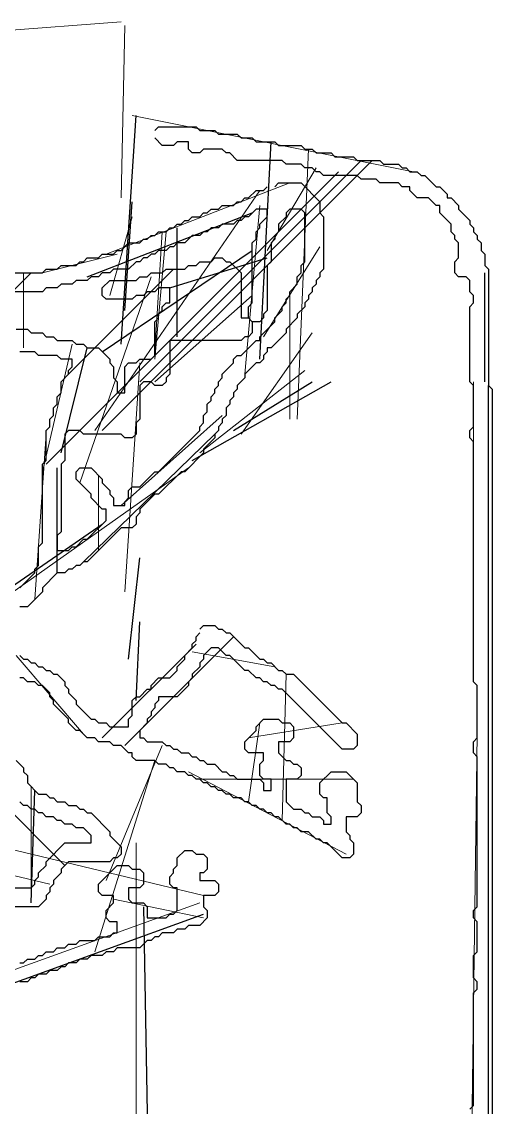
# Model space of a CAD drawing. Header units: metres. Extents: x 0 to 314, y 0 to 386.
# Drawn here: x 191.4 to 222.8, y 297.1 to 369.5 of the extents above; entities that cross this region are included whole.
import ezdxf

# ---------------------------------------------------------------- set-up
doc = ezdxf.new("R2010")
doc.units = ezdxf.units.M
for name, color, linetype in [('CUT', 7, 'Continuous'), ('FOLD', 1, 'Continuous'), ('OUTLINE', 3, 'Continuous')]:
    doc.layers.add(name, color=color, linetype=linetype)

msp = doc.modelspace()

# ---------------------------------------------------------------- linework, layer by layer
at = {"layer": 'CUT', "lineweight": 25}
for p, q in [((198, 348), (199, 363.25)), ((207.25, 347), (208, 361.5)), ((196.75, 342.25), (214.75, 360.25)), ((198.25, 350.25), (198.75, 357.5)), ((195.75, 352.5), (206.75, 356.75)), ((201.75, 348.5), (201.75, 355.75)), ((196.75, 347.5), (206.75, 354.25)), ((201.25, 351.75), (207.75, 353.75)), ((222.25, 345.5), (222.25, 352.75)), ((200.25, 345.5), (206.75, 351.25)), ((194, 340.75), (195.75, 347.75)), ((202.75, 340.25), (212, 345.5)), ((205.5, 342.25), (210.75, 345.5)), ((222.5, 290), (222.5, 345.25)), ((195.5, 333.5), (204.25, 342)), ((193.75, 332.75), (193.75, 339.75)), ((189.5, 331), (196.75, 336)), ((198.5, 327), (199.25, 333.75)), ((199, 324.25), (199.25, 329.5)), ((198.25, 321.25), (205.5, 328.5)), ((184.25, 323.25), (194.25, 313.25)), ((192, 310.75), (192.25, 318.25)), ((199.5, 310.5), (200, 281)), ((180, 301.5), (203.5, 310))]:
    msp.add_line(p, q, dxfattribs=at)
at = {"layer": 'FOLD', "lineweight": 18}
for p, q in [((185, 368.5), (198, 369.5)), ((198, 357.75), (198.25, 369.25)), ((198.75, 363.25), (217.5, 359.5)), ((209.75, 343), (210.5, 361)), ((199.25, 345.5), (214, 360.25)), ((207.75, 354.25), (211, 359.75)), ((193, 340), (212.5, 359.5)), ((197, 354), (209.25, 358.75)), ((196.25, 342.25), (207.25, 358.25)), ((206.25, 346), (207.25, 357.25)), ((197.25, 351.25), (198.75, 356.5)), ((200.25, 347), (201, 355.5)), ((200.25, 347.5), (200.75, 355.5)), ((192.75, 352.75), (197.75, 354)), ((207.5, 348.5), (211.25, 354.5)), ((182.25, 343), (192, 352.75)), ((191.5, 352.75), (191.5, 347.75)), ((194.5, 346), (201.5, 353)), ((195.25, 338.75), (200, 352.5)), ((209.25, 343), (209.25, 351.25)), ((206, 342), (210.75, 348.75)), ((192.75, 339.5), (194.75, 348)), ((198.25, 331.5), (199.25, 346.75)), ((203.25, 340.75), (210.25, 346.25)), ((221.5, 325.75), (221.5, 345.5)), ((198, 337.25), (204.75, 343.25)), ((192.25, 331), (193, 342)), ((189.75, 330.75), (202.5, 339.75)), ((196.5, 334.25), (196.5, 339.25)), ((196.75, 321.75), (203, 328)), ((191, 327.25), (195.5, 322)), ((202.75, 327.5), (208.25, 326.5)), ((208.75, 316.25), (209, 326)), ((206.5, 317.5), (207.25, 322.75)), ((206.5, 321.75), (212.75, 322.75)), ((221.25, 285.25), (221.75, 322)), ((197, 312.25), (200.75, 321.25)), ((196.25, 307.5), (200.25, 320.25)), ((202.5, 319.5), (213, 314)), ((192, 318.5), (192, 311.75)), ((203.25, 319), (213.5, 319)), ((177.5, 315.75), (193.25, 312)), ((186.75, 315.25), (203.5, 311.25)), ((199, 289.25), (199, 314.75)), ((177.5, 301.5), (203.25, 310.75)), ((197.5, 311), (203.5, 309.75))]:
    msp.add_line(p, q, dxfattribs=at)
at = {"layer": 'OUTLINE'}
for points in [[(200.25, 362.25), (200.5, 362.5), (203, 362.5), (203.25, 362.25), (204.25, 362.25), (204.5, 362), (205.75, 362), (206, 361.75), (206.75, 361.75), (207, 361.5), (208.25, 361.5), (208.5, 361.25), (210, 361.25), (210.25, 361), (210.75, 361), (211, 360.75), (212, 360.75), (212.25, 360.5), (213.5, 360.5), (213.75, 360.25), (215.25, 360.25), (215.5, 360), (216.5, 360), (216.75, 359.75), (217, 359.75), (217.25, 359.5), (217.75, 359.5), (218, 359.25), (218.25, 359.25), (219, 358.5), (219.25, 358.5), (219.75, 358), (219.75, 357.75), (220, 357.75), (220.5, 357.25), (220.5, 357), (221.25, 356.25), (221.25, 356), (221.5, 355.75), (221.5, 355.5), (221.75, 355.25), (221.75, 355), (222, 354.75), (222, 354.25), (222.25, 354), (222.25, 353.25), (222.5, 353), (222.5, 345.25), (222.75, 345), (222.75, 290.25)], [(221.25, 297), (221.5, 297.25), (221.5, 304.75), (221.75, 305), (221.75, 305.5), (221.5, 305.75), (221.5, 307.25), (221.75, 307.5), (221.75, 309.5), (221.5, 309.75), (221.5, 310.25), (221.75, 310.5), (221.75, 320.5), (221.5, 320.75), (221.5, 321.5), (221.75, 321.75), (221.75, 325.25), (221.5, 325.5), (221.5, 341.5), (221.25, 341.75), (221.25, 342.25), (221.5, 342.5), (221.5, 345.25), (221.25, 345.5), (221.25, 350.5), (221.5, 350.75), (221.5, 351.25), (221.25, 351.5), (221.25, 352.25), (221, 352.5), (220.5, 352.5), (220.25, 352.75), (220.25, 353.5), (220.5, 353.75), (220.5, 354.75), (220.25, 355), (220.25, 355.25), (220, 355.5), (220, 356), (219.25, 356.75), (219.25, 357.25), (219, 357.25), (218.5, 357.75), (217.75, 357.75), (217.25, 358.25), (217.25, 358.5), (216.75, 358.5), (216.5, 358.75), (215.25, 358.75), (215, 359), (214, 359), (213.75, 359.25), (211.5, 359.25), (211.25, 359.5), (211, 359.5), (210.75, 359.75), (210.25, 359.75), (210, 360), (209, 360), (208.75, 360.25), (205.75, 360.25), (205.25, 360.75), (205, 360.75), (204.75, 361), (203.5, 361), (203.25, 360.75), (202.75, 360.75), (202.5, 361), (202.5, 361.5), (201.75, 361.5), (201.5, 361.25), (200.75, 361.25), (200.25, 361.75)], [(190.25, 352.75), (192.75, 352.75), (193, 353), (193.75, 353), (194, 353.25), (195, 353.25), (195.25, 353.5), (195.5, 353.5), (195.75, 353.75), (196.5, 353.75), (196.75, 354), (197.5, 354), (197.75, 354.25), (198, 354.25), (198.5, 354.75), (199.25, 354.75), (199.5, 355), (199.75, 355), (200, 355.25), (200.25, 355.25), (200.5, 355.5), (201, 355.5), (201.25, 355.75), (201.5, 355.75), (201.75, 356), (202, 356), (202.25, 356.25), (202.5, 356.25), (202.75, 356.5), (203.25, 356.5), (203.5, 356.75), (203.75, 356.75), (204, 357), (204.5, 357), (204.75, 357.25), (205.5, 357.25), (205.75, 357.5), (206, 357.5), (206.25, 357.75), (206.5, 357.75), (207, 358.25), (207.5, 358.25), (207.75, 358.5)], [(208.25, 358.5), (208.5, 358.75), (210, 358.75), (211.25, 357.5), (211.25, 356.75), (211.5, 356.5), (211.5, 353), (211.25, 352.75), (211.25, 352.5), (211, 352.25), (211, 352), (210.75, 351.75), (210.75, 351.5), (210.5, 351.25), (210.5, 351), (210.25, 350.75), (210.25, 350.5), (209.75, 350), (209.75, 349.75), (209, 349), (209, 348.75), (208, 347.75), (207.75, 347.75), (207.75, 347.5), (207.5, 347.25), (207.5, 347), (207.25, 346.75), (207, 346.75), (206.25, 346), (206.25, 345.75), (205.75, 345.25), (205.75, 345), (205.5, 344.75), (205.5, 344.5), (205.25, 344.25), (205.25, 344), (205, 343.75), (205, 343.25), (204.75, 343), (204.75, 342.75), (204.5, 342.5), (204.5, 342.25), (204.25, 342), (204.25, 341.75), (203.5, 341), (203.5, 340.75), (202.25, 339.5), (202, 339.5), (200.5, 338), (200.25, 338), (199.25, 337), (199.25, 336.75), (199, 336.5), (199, 336), (198.75, 335.75), (198, 335.75), (195.75, 333.5), (195.5, 333.5), (195.25, 333.25), (195, 333.25), (194.75, 333), (194.5, 333), (194.25, 332.75), (193.75, 332.75), (192.75, 331.75), (192.75, 331.5), (191.75, 330.5), (191.25, 330.5)], [(191, 349), (191.75, 349), (192, 348.75), (192.75, 348.75), (193, 348.5), (193.5, 348.5), (193.75, 348.25), (194.75, 348.25), (195, 348), (195.5, 348), (195.75, 347.75), (196.5, 347.75), (197.25, 347), (197.25, 346.75), (197.5, 346.5), (197.5, 345.75), (197.75, 345.5), (197.75, 344.75), (198.25, 344.75), (198.25, 346.5), (198.5, 346.75), (199, 346.75), (199.25, 347), (200, 347), (200.25, 347.25), (200.25, 349.5), (200.5, 349.75), (200.5, 350), (200.75, 350.25), (200.75, 350.5), (201, 350.75), (201.25, 350.75), (201.25, 351.75), (200.5, 351.75), (200.25, 351.5), (199.75, 351.5), (199.5, 351.25), (199, 351.25), (198.75, 351), (197, 351), (196.75, 351.25), (196.75, 351.75), (197.25, 352.25), (199, 352.25), (199.25, 352.5), (199.75, 352.5), (200, 352.75), (200.75, 352.75), (201, 353), (202.25, 353), (202.5, 353.25), (203, 353.25), (203.25, 353.5), (204, 353.5), (204.25, 353.75), (204.75, 353.75), (205, 353.5), (205.25, 353.5), (206, 352.75), (206, 349.75), (206.5, 349.75), (206.75, 349.5), (206.75, 348.75), (206.5, 348.5), (206.25, 348.5), (206, 348.25), (201.25, 348.25), (201.25, 346), (201, 345.75), (201, 345.5), (200.75, 345.25), (200.25, 345.25), (200, 345.5), (199.5, 345.5), (199.25, 345.25), (199.25, 343), (199, 342.75), (199, 342), (198.75, 341.75), (198.25, 341.75), (198, 342), (195.5, 342), (195.25, 342.25), (194.5, 342.25), (194.25, 342), (194.25, 340.25), (194, 340), (194, 335.5), (193.75, 335.25), (193.75, 334.25), (194.5, 334.25), (194.75, 334.5), (195, 334.5), (195.5, 335), (195.75, 335), (197, 336.25), (197, 337), (196.75, 337), (196, 337.75), (196, 338), (195, 339), (195, 339.5), (195.25, 339.75), (196, 339.75), (196.75, 339), (196.75, 338.75), (197.25, 338.25), (197.25, 338), (197.5, 337.75), (197.5, 337.25), (198.25, 337.25), (198.25, 337.5), (198.5, 337.75), (198.5, 338.25), (198.75, 338.5), (199.25, 338.5), (200.25, 339.5), (200.5, 339.5), (203.25, 342.25), (203.25, 342.5), (203.5, 342.75), (203.5, 343.25), (203.75, 343.5), (203.75, 344), (204, 344.25), (204, 344.5), (204.25, 344.75), (204.25, 345), (204.5, 345.25), (204.5, 345.5), (204.75, 345.75), (204.75, 346), (205.5, 346.75), (205.5, 347), (205.75, 347.25), (206, 347.25), (207, 348.25), (207.25, 348.25), (207.25, 348.5), (208.25, 349.5), (208.25, 349.75), (208.75, 350.25), (208.75, 350.5), (209, 350.75), (209, 351), (209.25, 351.25), (209.25, 351.5), (209.75, 352), (209.75, 352.5), (210, 352.75), (210, 353.25), (210.25, 353.5), (210.25, 356.75), (210, 357), (209.25, 357), (209, 356.75), (209, 356.5), (208.5, 356), (208.5, 355.5), (208.25, 355.25), (208.25, 355), (208, 354.75), (208, 353.5), (207.75, 353.25), (207.75, 350.25), (207.5, 350), (207.5, 349.75), (207.25, 349.5), (206.75, 349.5), (206.5, 349.75), (206.5, 350.5), (206.75, 350.75), (206.75, 354.75), (207, 355), (207, 355.5), (207.25, 355.75), (207.25, 356), (207.75, 356.5), (207.75, 357), (207, 357), (206.5, 356.5), (206.25, 356.5), (206, 356.25), (205.75, 356.25), (205.5, 356), (204.75, 356), (204.5, 355.75), (204, 355.75), (203.75, 355.5), (203.5, 355.5), (203.25, 355.25), (202.75, 355.25), (202.25, 354.75), (201.75, 354.75), (201.5, 354.5), (201.25, 354.5), (201, 354.25), (200.5, 354.25), (200.25, 354), (200, 354), (199.75, 353.75), (199.5, 353.75), (199.25, 353.5), (199, 353.5), (198.5, 353), (197.5, 353), (197.25, 352.75), (196.75, 352.75), (196.5, 352.5), (196, 352.5), (195.75, 352.25), (195, 352.25), (194.75, 352), (194, 352), (193.75, 351.75), (193, 351.75), (192.75, 351.5), (190.75, 351.5)], [(191.25, 331.75), (192.25, 332.75), (192.25, 333), (192.5, 333.25), (192.5, 334.5), (192.75, 334.75), (192.75, 340), (193, 340.25), (193, 342.25), (193.25, 342.5), (193.25, 343), (193.5, 343.25), (193.5, 343.75), (193.75, 344), (193.75, 344.5), (194, 344.75), (194, 345.5), (194.5, 346), (194.5, 346.25), (194.75, 346.5), (194.75, 347), (194, 347), (193.75, 347.25), (192.5, 347.25), (192.25, 347.5), (191.25, 347.5)], [(203.25, 329), (203.5, 329.25), (204.25, 329.25), (204.5, 329), (204.75, 329), (205, 328.75), (205.25, 328.75), (206.25, 327.75), (206.5, 327.75), (207.25, 327), (207.5, 327), (207.75, 326.75), (208, 326.75), (208.5, 326.25), (208.75, 326.25), (209, 326), (209.5, 326), (212.75, 322.75), (213, 322.75), (213.75, 322), (213.75, 321.25), (213.5, 321), (212.75, 321), (208.75, 325), (208.5, 325), (208.25, 325.25), (208, 325.25), (207.75, 325.5), (207.5, 325.5), (207.25, 325.75), (207, 325.75), (206.5, 326.25), (206.25, 326.25), (205.25, 327.25), (205, 327.25), (204.5, 327.75), (204, 327.75), (203.5, 327.25), (203.5, 327), (203.25, 326.75), (203.25, 326.5), (202.75, 326), (202.75, 325.75), (202.5, 325.5), (202.5, 325.25), (201.75, 324.5), (200.5, 324.5), (200.5, 324.25), (200.25, 324), (200.25, 323.75), (200, 323.5), (200, 323.25), (199.75, 323), (199.75, 322.75), (199.25, 322.25), (199.25, 321.75), (199.5, 321.75), (199.75, 321.5), (200.75, 321.5), (201, 321.25), (201.25, 321.25), (201.5, 321), (201.75, 321), (202, 320.75), (202.5, 320.75), (202.75, 320.5), (203, 320.5), (203.25, 320.25), (203.5, 320.25), (203.75, 320), (204.25, 320), (204.75, 319.5), (205, 319.5), (205.25, 319.25), (205.5, 319.25), (205.75, 319), (207.25, 319), (207.5, 318.75), (207.5, 318.25), (208, 318.25), (208, 319), (207.5, 319), (207.25, 319.25), (207.25, 320), (207.5, 320.25), (207.5, 320.75), (206.5, 320.75), (206.25, 321), (206.25, 321.5), (207, 322.25), (207, 322.5), (207.5, 323), (208.5, 323), (208.75, 322.75), (209.25, 322.75), (209.5, 322.5), (209.5, 321.75), (209.25, 321.5), (208.5, 321.5), (208.5, 320.75), (209, 320.25), (209.25, 320.25), (209.5, 320), (209.75, 320), (210, 319.75), (210, 319.25), (209.75, 319), (209, 319), (209, 317.5), (209.5, 317), (210, 317), (210.25, 316.75), (210.5, 316.75), (210.75, 316.5), (211.25, 316.5), (211.5, 316.25), (211.5, 316), (212, 316), (212, 316.5), (211.75, 316.75), (211.75, 317.75), (211.5, 317.75), (211.25, 318), (211.25, 318.75), (212, 319.5), (213, 319.5), (213.75, 318.75), (213.75, 317.5), (214, 317.25), (214, 316.75), (213.75, 316.5), (213, 316.5), (213, 315.5), (213.25, 315.25), (213.25, 315), (213.5, 314.75), (213.5, 314), (213.25, 313.75), (212.75, 313.75), (211.75, 314.75), (211.5, 314.75), (211.25, 315), (211, 315), (210.5, 315.5), (210, 315.5), (209.75, 315.75), (209.5, 315.75), (209.25, 316), (209, 316), (208.5, 316.5), (208.25, 316.5), (208, 316.75), (207.75, 316.75), (207.5, 317), (207.25, 317), (207, 317.25), (206.75, 317.25), (206.5, 317.5), (206.25, 317.5), (206, 317.75), (205.5, 317.75), (205.25, 318), (205, 318), (204.75, 318.25), (204.5, 318.25), (204.25, 318.5), (204, 318.5), (203.75, 318.75), (203.5, 318.75), (203.25, 319), (203, 319), (202.75, 319.25), (202.5, 319.25), (202.25, 319.5), (201.75, 319.5), (201.5, 319.75), (201.25, 319.75), (201, 320), (200.5, 320), (200.25, 320.25), (199, 320.25), (198.75, 320.5), (198.75, 320.75), (198.5, 320.75), (198, 321.25), (197.5, 321.25), (197.25, 321.5), (196.5, 321.5), (196.25, 321.75), (195.75, 321.75), (195.25, 322.25), (195, 322.25), (194.5, 322.75), (194.5, 323), (193.5, 324), (193.5, 324.25), (193.25, 324.5), (193.25, 324.75), (192.75, 325.25), (192.5, 325.25), (192.25, 325.5), (191.75, 325.5), (191.5, 325.75), (191.25, 325.75)], [(191.25, 327.25), (191.5, 327), (191.75, 327), (192, 326.75), (192.25, 326.75), (192.5, 326.5), (192.75, 326.5), (193, 326.25), (193.25, 326.25), (193.5, 326), (193.75, 326), (194.25, 325.5), (194.25, 325.25), (194.5, 325), (194.5, 324.75), (195, 324.25), (195, 324), (196, 323), (196.25, 323), (196.5, 322.75), (197, 322.75), (197.25, 322.5), (198.5, 322.5), (198.5, 323), (198.75, 323.25), (198.75, 324.25), (199, 324.5), (199.25, 324.5), (199.75, 325), (200, 325), (200, 325.25), (200.5, 325.75), (201.25, 325.75), (201.75, 326.25), (201.75, 326.5), (202.25, 327), (202.25, 327.25), (202.75, 327.75), (202.75, 328), (203, 328.25), (203, 328.5), (203.25, 328.75)], [(191, 320.25), (191.5, 319.75), (191.5, 319.5), (191.75, 319.25), (191.75, 318.75), (192.5, 318), (193, 318), (193.25, 317.75), (193.5, 317.75), (193.75, 317.5), (194.25, 317.5), (194.5, 317.25), (195, 317.25), (195.25, 317), (195.5, 317), (195.75, 316.75), (196, 316.75), (197.25, 315.5), (197.25, 315.25), (198, 314.5), (198, 314), (197.75, 313.75), (197.5, 313.75), (197.25, 313.5), (194.5, 313.5), (194, 313), (194, 312.75), (193.5, 312.25), (193.5, 312), (193.25, 311.75), (193.25, 311.5), (193, 311.25), (193, 311), (192.5, 310.5), (190.75, 310.5)], [(190.5, 311.75), (192, 311.75), (192.25, 312), (192.25, 312.25), (192.5, 312.5), (192.5, 312.75), (193, 313.25), (193, 313.5), (194.25, 314.75), (196, 314.75), (196, 315.25), (195.5, 315.75), (195, 315.75), (194.75, 316), (194.25, 316), (194, 316.25), (193.75, 316.25), (193.5, 316.5), (193, 316.5), (192.75, 316.75), (192.5, 316.75), (192.25, 317), (192, 317), (191.75, 317.25), (191.5, 317.25), (191.25, 317.5)], [(191.25, 306.75), (191.5, 306.75), (191.75, 307), (192.25, 307), (192.5, 307.25), (192.75, 307.25), (193, 307.5), (193.5, 307.5), (193.75, 307.75), (194.25, 307.75), (194.5, 308), (195, 308), (195.25, 308.25), (196.25, 308.25), (196.5, 308.5), (197.25, 308.5), (197.5, 308.75), (197.75, 308.75), (197.75, 309.5), (197.25, 309.5), (197, 309.75), (197, 310.25), (197.5, 310.75), (197.5, 311.25), (196.75, 311.25), (196.5, 311.5), (196.5, 312), (197.75, 313.25), (198.5, 313.25), (198.75, 313), (199.25, 313), (199.5, 312.75), (199.5, 312), (199.25, 311.75), (198.5, 311.75), (198.5, 311), (198.75, 310.75), (199.5, 310.75), (199.75, 310.5), (199.75, 309.75), (201, 309.75), (201.25, 310), (201.5, 310), (201.75, 310.25), (201.75, 311.75), (201.5, 311.75), (201.25, 312), (201.25, 312.5), (201.5, 312.75), (201.5, 313), (201.75, 313.25), (201.75, 313.75), (202.25, 314.25), (202.75, 314.25), (203, 314), (203.5, 314), (203.75, 313.75), (203.75, 313), (203.5, 312.75), (203.25, 312.75), (203.25, 312.25), (204.25, 312.25), (204.5, 312), (204.5, 311.5), (204.25, 311.25), (203.5, 311.25), (203.5, 310.5), (203.75, 310.25), (203.75, 309.75), (203.25, 309.25), (202.5, 309.25), (202.25, 309), (201.75, 309), (201.5, 308.75), (200.75, 308.75), (200.5, 308.5), (200.25, 308.5), (200, 308.25), (199.75, 308.25), (199.25, 307.75), (197.75, 307.75), (197.5, 307.5), (197, 307.5), (196.75, 307.25), (196, 307.25), (195.75, 307), (195.25, 307), (195, 306.75), (194.5, 306.75), (194.25, 306.5), (194, 306.5), (193.75, 306.25), (193.25, 306.25), (193, 306), (192.5, 306), (192.25, 305.75), (192, 305.75), (191.75, 305.5), (191.25, 305.5)]]:
    msp.add_lwpolyline(points, dxfattribs=at)

doc.saveas('drawing.dxf')
